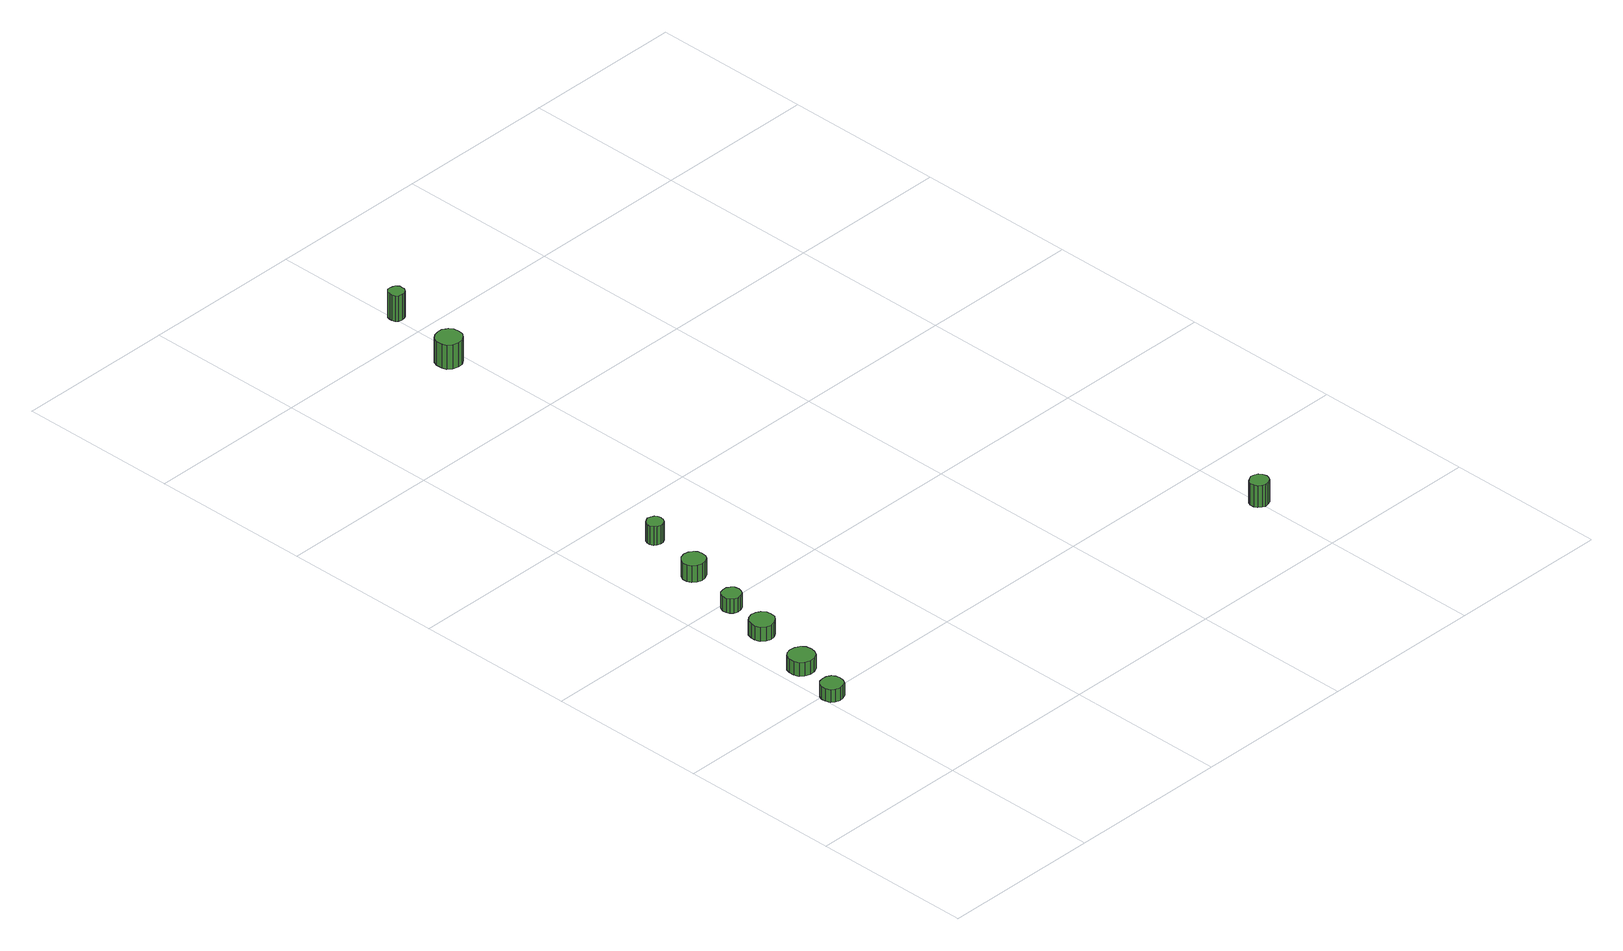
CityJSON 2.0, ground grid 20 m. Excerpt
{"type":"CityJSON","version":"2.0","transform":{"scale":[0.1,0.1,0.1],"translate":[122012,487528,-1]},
"CityObjects":{
"tree1":{"type":"SolitaryVegetationObject","attributes":{"function":"something"},"geometry":[{"type":"MultiSurface","lod":"1","boundaries":[[[0,1,2,3,4,5,6,7,8,9,10,11,12,13,14]],[[15,16,17,18,19,20,21,22,23,24,25,26,27,28,29]],[[0,29,28,1]],[[1,28,27,2]],[[2,27,26,3]],[[3,26,25,4]],[[4,25,24,5]],[[5,24,23,6]],[[6,23,22,7]],[[7,22,21,8]],[[8,21,20,9]],[[9,20,19,10]],[[10,19,18,11]],[[11,18,17,12]],[[12,17,16,13]],[[13,16,15,14]],[[14,15,29,0]]]}]},
"tree2":{"type":"SolitaryVegetationObject","attributes":{"function":"something"},"geometry":[{"type":"MultiSurface","lod":"1","boundaries":[[[30,31,32,33,34,35,36,37,38,39,40,41,42,43,44]],[[45,46,47,48,49,50,51,52,53,54,55,56,57,58,59]],[[30,59,58,31]],[[31,58,57,32]],[[32,57,56,33]],[[33,56,55,34]],[[34,55,54,35]],[[35,54,53,36]],[[36,53,52,37]],[[37,52,51,38]],[[38,51,50,39]],[[39,50,49,40]],[[40,49,48,41]],[[41,48,47,42]],[[42,47,46,43]],[[43,46,45,44]],[[44,45,59,30]]]}]},
"tree3":{"type":"SolitaryVegetationObject","attributes":{"function":"something"},"geometry":[{"type":"MultiSurface","lod":"1","boundaries":[[[60,61,62,63,64,65,66,67,68,69,70,71,72,73,74]],[[75,76,77,78,79,80,81,82,83,84,85,86,87,88,89]],[[60,89,88,61]],[[61,88,87,62]],[[62,87,86,63]],[[63,86,85,64]],[[64,85,84,65]],[[65,84,83,66]],[[66,83,82,67]],[[67,82,81,68]],[[68,81,80,69]],[[69,80,79,70]],[[70,79,78,71]],[[71,78,77,72]],[[72,77,76,73]],[[73,76,75,74]],[[74,75,89,60]]]}]},
"tree4":{"type":"SolitaryVegetationObject","attributes":{"function":"something"},"geometry":[{"type":"MultiSurface","lod":"1","boundaries":[[[90,91,92,93,94,95,96,97,98,99,100,101,102,103,104]],[[105,106,107,108,109,110,111,112,113,114,115,116,117,118,119]],[[90,119,118,91]],[[91,118,117,92]],[[92,117,116,93]],[[93,116,115,94]],[[94,115,114,95]],[[95,114,113,96]],[[96,113,112,97]],[[97,112,111,98]],[[98,111,110,99]],[[99,110,109,100]],[[100,109,108,101]],[[101,108,107,102]],[[102,107,106,103]],[[103,106,105,104]],[[104,105,119,90]]]}]},
"tree5":{"type":"SolitaryVegetationObject","attributes":{"function":"something"},"geometry":[{"type":"MultiSurface","lod":"1","boundaries":[[[120,121,122,123,124,125,126,127,128,129,130,131,132,133,134]],[[135,136,137,138,139,140,141,142,143,144,145,146,147,148,149]],[[120,149,148,121]],[[121,148,147,122]],[[122,147,146,123]],[[123,146,145,124]],[[124,145,144,125]],[[125,144,143,126]],[[126,143,142,127]],[[127,142,141,128]],[[128,141,140,129]],[[129,140,139,130]],[[130,139,138,131]],[[131,138,137,132]],[[132,137,136,133]],[[133,136,135,134]],[[134,135,149,120]]]}]},
"tree6":{"type":"SolitaryVegetationObject","attributes":{"function":"something"},"geometry":[{"type":"MultiSurface","lod":"1","boundaries":[[[150,151,152,153,154,155,156,157,158,159,160,161,162,163,164]],[[165,166,167,168,169,170,171,172,173,174,175,176,177,178,179]],[[150,179,178,151]],[[151,178,177,152]],[[152,177,176,153]],[[153,176,175,154]],[[154,175,174,155]],[[155,174,173,156]],[[156,173,172,157]],[[157,172,171,158]],[[158,171,170,159]],[[159,170,169,160]],[[160,169,168,161]],[[161,168,167,162]],[[162,167,166,163]],[[163,166,165,164]],[[164,165,179,150]]]}]},
"tree7":{"type":"SolitaryVegetationObject","attributes":{"function":"something"}},
"tree8":{"type":"SolitaryVegetationObject","attributes":{"function":"something"},"geometry":[{"type":"MultiSurface","lod":"1","boundaries":[[[180,181,182,183,184,185,186,187,188,189,190,191,192,193,194]],[[195,196,197,198,199,200,201,202,203,204,205,206,207,208,209]],[[180,209,208,181]],[[181,208,207,182]],[[182,207,206,183]],[[183,206,205,184]],[[184,205,204,185]],[[185,204,203,186]],[[186,203,202,187]],[[187,202,201,188]],[[188,201,200,189]],[[189,200,199,190]],[[190,199,198,191]],[[191,198,197,192]],[[192,197,196,193]],[[193,196,195,194]],[[194,195,209,180]]]}]},
"tree9":{"type":"SolitaryVegetationObject","attributes":{"function":"something"},"geometry":[{"type":"MultiSurface","lod":"1","boundaries":[[[210,211,212,213,214,215,216,217,218,219,220,221,222,223,224]],[[225,226,227,228,229,230,231,232,233,234,235,236,237,238,239]],[[210,239,238,211]],[[211,238,237,212]],[[212,237,236,213]],[[213,236,235,214]],[[214,235,234,215]],[[215,234,233,216]],[[216,233,232,217]],[[217,232,231,218]],[[218,231,230,219]],[[219,230,229,220]],[[220,229,228,221]],[[221,228,227,222]],[[222,227,226,223]],[[223,226,225,224]],[[224,225,239,210]]]}]},
"tree10":{"type":"SolitaryVegetationObject","attributes":{"function":"something"}},
"tree11":{"type":"SolitaryVegetationObject","attributes":{"function":"something"},"geometry":[{"type":"MultiSurface","lod":"1","boundaries":[[[240,241,242,243,244,245,246,247,248,249,250,251,252,253,254]],[[255,256,257,258,259,260,261,262,263,264,265,266,267,268,269]],[[240,269,268,241]],[[241,268,267,242]],[[242,267,266,243]],[[243,266,265,244]],[[244,265,264,245]],[[245,264,263,246]],[[246,263,262,247]],[[247,262,261,248]],[[248,261,260,249]],[[249,260,259,250]],[[250,259,258,251]],[[251,258,257,252]],[[252,257,256,253]],[[253,256,255,254]],[[254,255,269,240]]]}]}
},
"vertices":[
[26,194,24],[25,200,24],[22,204,24],[17,207,24],[12,207,24],[6,206,24],[2,202,24],[0,197,24],[0,192,24],[2,186,24],[6,183,24],[12,181,24],[17,182,24],[22,184,24],[25,189,24],[25,189,7],[22,184,7],[17,182,7],[12,181,7],[6,183,7],[2,186,7],[0,192,7],[0,197,7],[2,202,7],[6,206,7],[12,207,7],[17,207,7],[22,204,7],[25,200,7],[26,194,7],
[43,254,25],[42,261,25],[38,266,25],[32,269,25],[25,270,25],[19,268,25],[14,264,25],[12,258,25],[12,251,25],[14,245,25],[19,241,25],[25,239,25],[32,239,25],[38,242,25],[42,248,25],[42,248,7],[38,242,7],[32,239,7],[25,239,7],[19,241,7],[14,245,7],[12,251,7],[12,258,7],[14,264,7],[19,268,7],[25,270,7],[32,269,7],[38,266,7],[42,261,7],[43,254,7],
[60,331,26],[59,337,26],[55,342,26],[50,345,26],[44,346,26],[38,344,26],[33,340,26],[31,334,26],[31,328,26],[33,322,26],[38,318,26],[44,316,26],[50,317,26],[55,320,26],[59,325,26],[59,325,7],[55,320,7],[50,317,7],[44,316,7],[38,318,7],[33,322,7],[31,328,7],[31,334,7],[33,340,7],[38,344,7],[44,346,7],[50,345,7],[55,342,7],[59,337,7],[60,331,7],
[70,390,26],[69,395,26],[66,398,26],[62,401,26],[57,401,26],[52,400,26],[49,397,26],[47,392,26],[47,387,26],[49,383,26],[52,380,26],[57,378,26],[62,379,26],[66,381,26],[69,385,26],[69,385,7],[66,381,7],[62,379,7],[57,378,7],[52,380,7],[49,383,7],[47,387,7],[47,392,7],[49,397,7],[52,400,7],[57,401,7],[62,401,7],[66,398,7],[69,395,7],[70,390,7],
[88,462,29],[87,468,29],[84,472,29],[79,475,29],[73,476,29],[67,474,29],[63,470,29],[60,465,29],[60,459,29],[63,454,29],[67,450,29],[73,448,29],[79,449,29],[84,452,29],[87,456,29],[87,456,7],[84,452,7],[79,449,7],[73,448,7],[67,450,7],[63,454,7],[60,459,7],[60,465,7],[63,470,7],[67,474,7],[73,476,7],[79,475,7],[84,472,7],[87,468,7],[88,462,7],
[103,539,32],[102,543,32],[100,546,32],[96,548,32],[92,549,32],[88,547,32],[85,545,32],[83,541,32],[83,537,32],[85,533,32],[88,530,32],[92,529,32],[96,529,32],[100,531,32],[102,535,32],[102,535,7],[100,531,7],[96,529,7],[92,529,7],[88,530,7],[85,533,7],[83,537,7],[83,541,7],[85,545,7],[88,547,7],[92,549,7],[96,548,7],[100,546,7],[102,543,7],[103,539,7],
[200,938,39],[199,944,39],[195,949,39],[189,953,39],[183,953,39],[176,951,39],[171,947,39],[169,941,39],[169,934,39],[171,928,39],[176,924,39],[183,922,39],[189,922,39],[195,926,39],[199,931,39],[199,931,7],[195,926,7],[189,922,7],[183,922,7],[176,924,7],[171,928,7],[169,934,7],[169,941,7],[171,947,7],[176,951,7],[183,953,7],[189,953,7],[195,949,7],[199,944,7],[200,938,7],
[215,1038,41],[215,1041,41],[212,1045,41],[209,1046,41],[205,1047,41],[201,1046,41],[198,1043,41],[197,1039,41],[197,1036,41],[198,1032,41],[201,1029,41],[205,1028,41],[209,1029,41],[212,1030,41],[215,1034,41],[215,1034,7],[212,1030,7],[209,1029,7],[205,1028,7],[201,1029,7],[198,1032,7],[197,1036,7],[197,1039,7],[198,1043,7],[201,1046,7],[205,1047,7],[209,1046,7],[212,1045,7],[215,1041,7],[215,1038,7],
[614,112,36],[613,117,36],[610,121,36],[606,123,36],[601,124,36],[597,122,36],[593,119,36],[591,115,36],[591,110,36],[593,106,36],[597,103,36],[601,101,36],[606,102,36],[610,104,36],[613,108,36],[613,108,7],[610,104,7],[606,102,7],[601,101,7],[597,103,7],[593,106,7],[591,110,7],[591,115,7],[593,119,7],[597,122,7],[601,124,7],[606,123,7],[610,121,7],[613,117,7],[614,112,7]
]}
